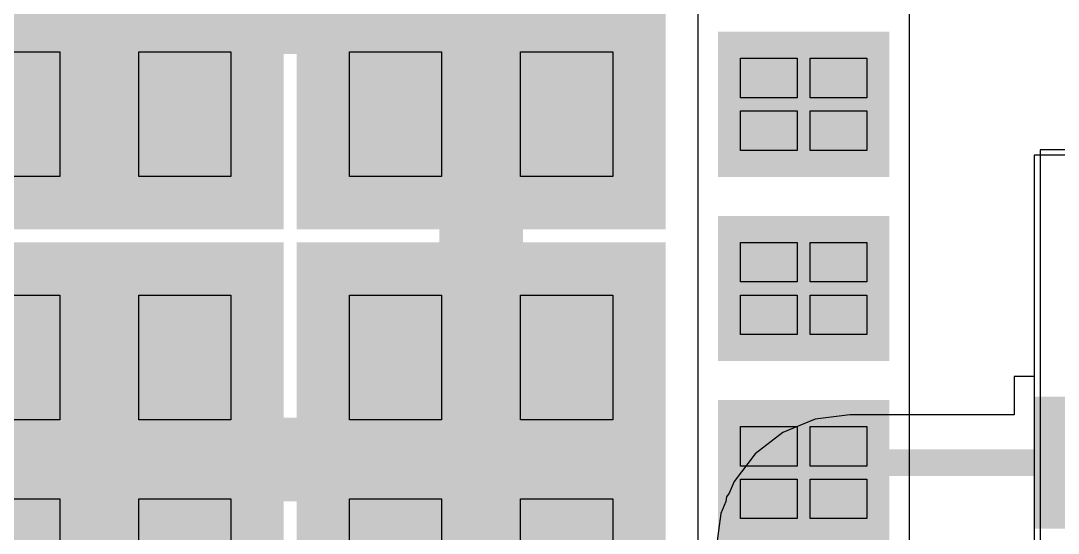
# Model space of a CAD drawing. Header units: inches. Extents: x 0 to 5271, y 0 to 5417.
# Drawn here: x 126.85 to 134.73, y 35.48 to 39.38 of the extents above; entities that cross this region are included whole.
import ezdxf

# ---------------------------------------------------------------- set-up
doc = ezdxf.new("R2010")
doc.units = ezdxf.units.IN
for name, color, linetype in [('Bottom Layer', 5, 'Continuous'), ('Bottom Paste', 16, 'Continuous'), ('Bottom Solder', 6, 'Continuous'), ('Top Layer', 1, 'Continuous'), ('Top Paste', 8, 'Continuous'), ('Top Solder', 216, 'Continuous')]:
    doc.layers.add(name, color=color, linetype=linetype)

# ---------------------------------------------------------------- blocks, each defined once
blk = doc.blocks.new('A7682E_268')
at = {"layer": 'Top Layer'}
for points in [[(-1.3, 1.55), (1.3, 1.55), (1.3, -1.55), (-1.3, -1.55)], [(1.6, 1.55), (4.2, 1.55), (4.2, -1.55), (1.6, -1.55)], [(4.8, -0.2501), (5.9, -0.2501), (5.9, -1.1501), (4.8, -1.1501)], [(4.8, -1.6501), (5.9, -1.6501), (5.9, -2.5501), (4.8, -2.5501)], [(-1.3, -1.85), (1.3, -1.85), (1.3, -4.95), (-1.3, -4.95)], [(1.6, -1.85), (4.2, -1.85), (4.2, -4.95), (1.6, -4.95)], [(4.8, -3.05), (5.9, -3.05), (5.9, -3.95), (4.8, -3.95)]]:
    blk.add_hatch(color=1, dxfattribs=at).paths.add_polyline_path(points)
at = {"layer": 'Top Solder'}
for points in [[(-1.4016, 1.6516), (1.4016, 1.6516), (1.4016, -1.6516), (-1.4016, -1.6516)], [(1.4984, 1.6516), (4.3016, 1.6516), (4.3016, -1.6516), (1.4984, -1.6516)], [(4.6984, -0.1485), (6.0016, -0.1485), (6.0016, -1.2517), (4.6984, -1.2517)], [(4.6984, -1.5485), (6.0016, -1.5485), (6.0016, -2.6517), (4.6984, -2.6517)], [(-1.4016, -1.7484), (1.4016, -1.7484), (1.4016, -5.0516), (-1.4016, -5.0516)], [(1.4984, -1.7484), (4.3016, -1.7484), (4.3016, -5.0516), (1.4984, -5.0516)], [(4.6984, -2.9484), (6.0016, -2.9484), (6.0016, -4.0516), (4.6984, -4.0516)]]:
    blk.add_hatch(color=216, dxfattribs=at).paths.add_polyline_path(points)
at = {"layer": 'Top Paste'}
for p, q in [((-1, -0.3), (-0.3, -0.3)), ((-0.3, -0.3), (-0.3, -1.25)), ((0.3, -1.25), (0.3, -0.3)), ((0.3, -0.3), (1, -0.3)), ((1, -0.3), (1, -1.25)), ((1.9, -1.25), (1.9, -0.3)), ((1.9, -0.3), (2.6, -0.3)), ((2.6, -0.3), (2.6, -1.25)), ((3.2, -1.25), (3.2, -0.3)), ((3.2, -0.3), (3.9, -0.3)), ((3.9, -0.3), (3.9, -1.25)), ((4.87, -0.65), (4.87, -0.35)), ((4.87, -0.35), (5.3, -0.35)), ((5.3, -0.35), (5.3, -0.65)), ((5.4, -0.65), (5.4, -0.35)), ((5.4, -0.35), (5.83, -0.35)), ((5.83, -0.35), (5.83, -0.65)), ((5.3, -0.65), (4.87, -0.65)), ((5.83, -0.65), (5.4, -0.65)), ((4.87, -1.05), (4.87, -0.75)), ((4.87, -0.75), (5.3, -0.75)), ((5.3, -0.75), (5.3, -1.05)), ((5.4, -1.05), (5.4, -0.75)), ((5.4, -0.75), (5.83, -0.75)), ((5.83, -0.75), (5.83, -1.05)), ((5.3, -1.05), (4.87, -1.05)), ((5.83, -1.05), (5.4, -1.05)), ((-0.3, -1.25), (-1, -1.25)), ((1, -1.25), (0.3, -1.25)), ((2.6, -1.25), (1.9, -1.25)), ((3.9, -1.25), (3.2, -1.25)), ((4.87, -2.05), (4.87, -1.75)), ((4.87, -1.75), (5.3, -1.75)), ((5.3, -1.75), (5.3, -2.05)), ((5.4, -2.05), (5.4, -1.75)), ((5.4, -1.75), (5.83, -1.75)), ((5.83, -1.75), (5.83, -2.05)), ((5.3, -2.05), (4.87, -2.05)), ((5.83, -2.05), (5.4, -2.05)), ((-1, -2.15), (-0.3, -2.15)), ((-0.3, -2.15), (-0.3, -3.1)), ((0.3, -3.1), (0.3, -2.15)), ((0.3, -2.15), (1, -2.15)), ((1, -2.15), (1, -3.1)), ((1.9, -3.1), (1.9, -2.15)), ((1.9, -2.15), (2.6, -2.15)), ((2.6, -2.15), (2.6, -3.1)), ((3.2, -3.1), (3.2, -2.15)), ((3.2, -2.15), (3.9, -2.15)), ((3.9, -2.15), (3.9, -3.1)), ((4.87, -2.45), (4.87, -2.15)), ((4.87, -2.15), (5.3, -2.15)), ((5.3, -2.15), (5.3, -2.45)), ((5.4, -2.45), (5.4, -2.15)), ((5.4, -2.15), (5.83, -2.15)), ((5.83, -2.15), (5.83, -2.45)), ((5.3, -2.45), (4.87, -2.45)), ((5.83, -2.45), (5.4, -2.45)), ((-0.3, -3.1), (-1, -3.1)), ((1, -3.1), (0.3, -3.1)), ((2.6, -3.1), (1.9, -3.1)), ((3.9, -3.1), (3.2, -3.1)), ((4.87, -3.45), (4.87, -3.15)), ((4.87, -3.15), (5.3, -3.15)), ((5.3, -3.15), (5.3, -3.45)), ((5.4, -3.45), (5.4, -3.15)), ((5.4, -3.15), (5.83, -3.15)), ((5.83, -3.15), (5.83, -3.45)), ((5.3, -3.45), (4.87, -3.45)), ((5.83, -3.45), (5.4, -3.45)), ((4.87, -3.85), (4.87, -3.55)), ((4.87, -3.55), (5.3, -3.55)), ((5.3, -3.55), (5.3, -3.85)), ((5.4, -3.85), (5.4, -3.55)), ((5.4, -3.55), (5.83, -3.55)), ((5.83, -3.55), (5.83, -3.85)), ((-1, -3.7), (-0.3, -3.7)), ((-0.3, -3.7), (-0.3, -4.65)), ((0.3, -4.65), (0.3, -3.7)), ((0.3, -3.7), (1, -3.7)), ((1, -3.7), (1, -4.65)), ((1.9, -4.65), (1.9, -3.7)), ((1.9, -3.7), (2.6, -3.7)), ((2.6, -3.7), (2.6, -4.65)), ((3.2, -4.65), (3.2, -3.7)), ((3.2, -3.7), (3.9, -3.7)), ((3.9, -3.7), (3.9, -4.65)), ((5.3, -3.85), (4.87, -3.85)), ((5.83, -3.85), (5.4, -3.85))]:
    blk.add_line(p, q, dxfattribs=at)
blk = doc.blocks.new('XKNANO_113_B_295')
at = {"layer": 'Bottom Layer'}
blk.add_hatch(color=5, dxfattribs=at).paths.add_polyline_path([(-5.23, -6.17), (-4.43, -6.17), (-4.43, -7.31), (-5.23, -7.31)])
at = {"layer": 'Bottom Paste'}
blk.add_hatch(color=16, dxfattribs=at).paths.add_polyline_path([(-5.23, -6.17), (-4.43, -6.17), (-4.43, -7.31), (-5.23, -7.31)])
at = {"layer": 'Bottom Solder'}
blk.add_hatch(color=6, dxfattribs=at).paths.add_polyline_path([(-5.3316, -6.0684), (-4.3284, -6.0684), (-4.3284, -7.4116), (-5.3316, -7.4116)])

msp = doc.modelspace()

# ---------------------------------------------------------------- linework, layer by layer
at = {"layer": 'Bottom Layer'}
for p, q in [((150, 38.354), (134.5444, 38.354)), ((134.5444, 38.354), (134.5444, 11.4664)), ((149.741, 38.354), (134.5444, 38.354)), ((134.5444, 38.354), (134.5444, 36.67)), ((134.5444, 36.67), (134.3929, 36.67)), ((134.3929, 36.67), (134.3929, 36.3786)), ((132.8805, 36.3457), (132.6359, 36.2444)), ((133.143, 36.3803), (132.8805, 36.3457)), ((133.143, 36.3786), (133.143, 36.3803)), ((134.3929, 36.3786), (133.143, 36.3786)), ((133.143, 36.3786), (133.143, 36.3786)), ((132.6359, 36.2444), (132.4258, 36.0832)), ((132.4258, 36.0832), (132.2647, 35.8731)), ((132.2647, 35.8731), (132.2279, 35.7844)), ((132.2279, 35.7844), (132.2081, 35.7548)), ((132.2011, 35.7197), (132.1633, 35.6285)), ((132.2081, 35.7548), (132.2011, 35.7197)), ((132.1633, 35.6285), (132.1288, 35.366))]:
    msp.add_line(p, q, dxfattribs=at)
for points in [[(132.5431, 35.616, 0.2032, 0.2032, -0.30275), (133.143, 36.016, 0.2032, 0.2032, 0)], [(133.143, 36.016, 0.2032, 0.2032, 0), (135.2169, 36.016, 0.2032, 0.2032, 0)], [(132.493, 35.366, 0.2032, 0.2032, -0.099034), (132.5431, 35.616, 0.2032, 0.2032, 0)]]:
    msp.add_lwpolyline(points, format="xyseb", dxfattribs=at)
for points in [[(133.0922, 36.016, 0.1016, 0.1016, 1), (133.1938, 36.016, 0.1016, 0.1016, 1)], [(133.0922, 36.016, 0.1016, 0.1016, 1), (133.1938, 36.016, 0.1016, 0.1016, 1)], [(132.4923, 35.616, 0.1016, 0.1016, 1), (132.5939, 35.616, 0.1016, 0.1016, 1)], [(132.4923, 35.616, 0.1016, 0.1016, 1), (132.5939, 35.616, 0.1016, 0.1016, 1)]]:
    msp.add_lwpolyline(points, format="xyseb", close=True, dxfattribs=at)
at = {"layer": 'Top Layer'}
for p, q in [((131.9891, 39.4364), (131.9891, 38.0364)), ((133.5971, 38.0364), (133.5971, 39.4364)), ((135.9971, 38.3944), (134.5891, 38.3944)), ((134.5891, 38.3944), (134.5891, 37.1864)), ((131.9891, 38.0364), (131.9891, 36.6364)), ((133.5971, 36.6364), (133.5971, 38.0364)), ((134.5891, 37.1864), (134.5891, 36.0864)), ((131.9891, 36.6364), (131.9891, 35.2364)), ((133.5971, 35.2364), (133.5971, 36.6364)), ((134.5891, 36.0864), (134.5891, 34.9864))]:
    msp.add_line(p, q, dxfattribs=at)
for points in [[(124.5432, 39.4404, 0.635, 0.635, 0), (127.4432, 39.4404, 0.635, 0.635, 0)], [(127.4432, 39.4404, 0.635, 0.635, 0), (130.3431, 39.4404, 0.635, 0.635, 0)], [(130.3431, 36.0404, 0.635, 0.635, 0), (130.3431, 39.4404, 0.635, 0.635, 0)], [(124.5432, 36.0404, 0.635, 0.635, 0), (127.4432, 36.0404, 0.635, 0.635, 0)], [(127.4432, 36.0404, 0.635, 0.635, 0), (130.3431, 36.0404, 0.635, 0.635, 0)]]:
    msp.add_lwpolyline(points, format="xyseb", dxfattribs=at)
for points in [[(127.2844, 39.4404, 0.3175, 0.3175, 1), (127.6019, 39.4404, 0.3175, 0.3175, 1)], [(127.2844, 39.4404, 0.3175, 0.3175, 1), (127.6019, 39.4404, 0.3175, 0.3175, 1)], [(130.1844, 39.4404, 0.3175, 0.3175, 1), (130.5019, 39.4404, 0.3175, 0.3175, 1)], [(130.1844, 39.4404, 0.3175, 0.3175, 1), (130.5019, 39.4404, 0.3175, 0.3175, 1)], [(127.2844, 36.0404, 0.3175, 0.3175, 1), (127.6019, 36.0404, 0.3175, 0.3175, 1)], [(127.2844, 36.0404, 0.3175, 0.3175, 1), (127.6019, 36.0404, 0.3175, 0.3175, 1)], [(130.1844, 36.0404, 0.3175, 0.3175, 1), (130.5019, 36.0404, 0.3175, 0.3175, 1)], [(130.1844, 36.0404, 0.3175, 0.3175, 1), (130.5019, 36.0404, 0.3175, 0.3175, 1)]]:
    msp.add_lwpolyline(points, format="xyseb", close=True, dxfattribs=at)

# ---------------------------------------------------------------- block references
msp.add_blockref('A7682E_268', (127.4432, 39.4404))
at = {"rotation": 270}
msp.add_blockref('XKNANO_113_B_295', (141.957, 31.186), dxfattribs=at)

doc.saveas('drawing.dxf')
